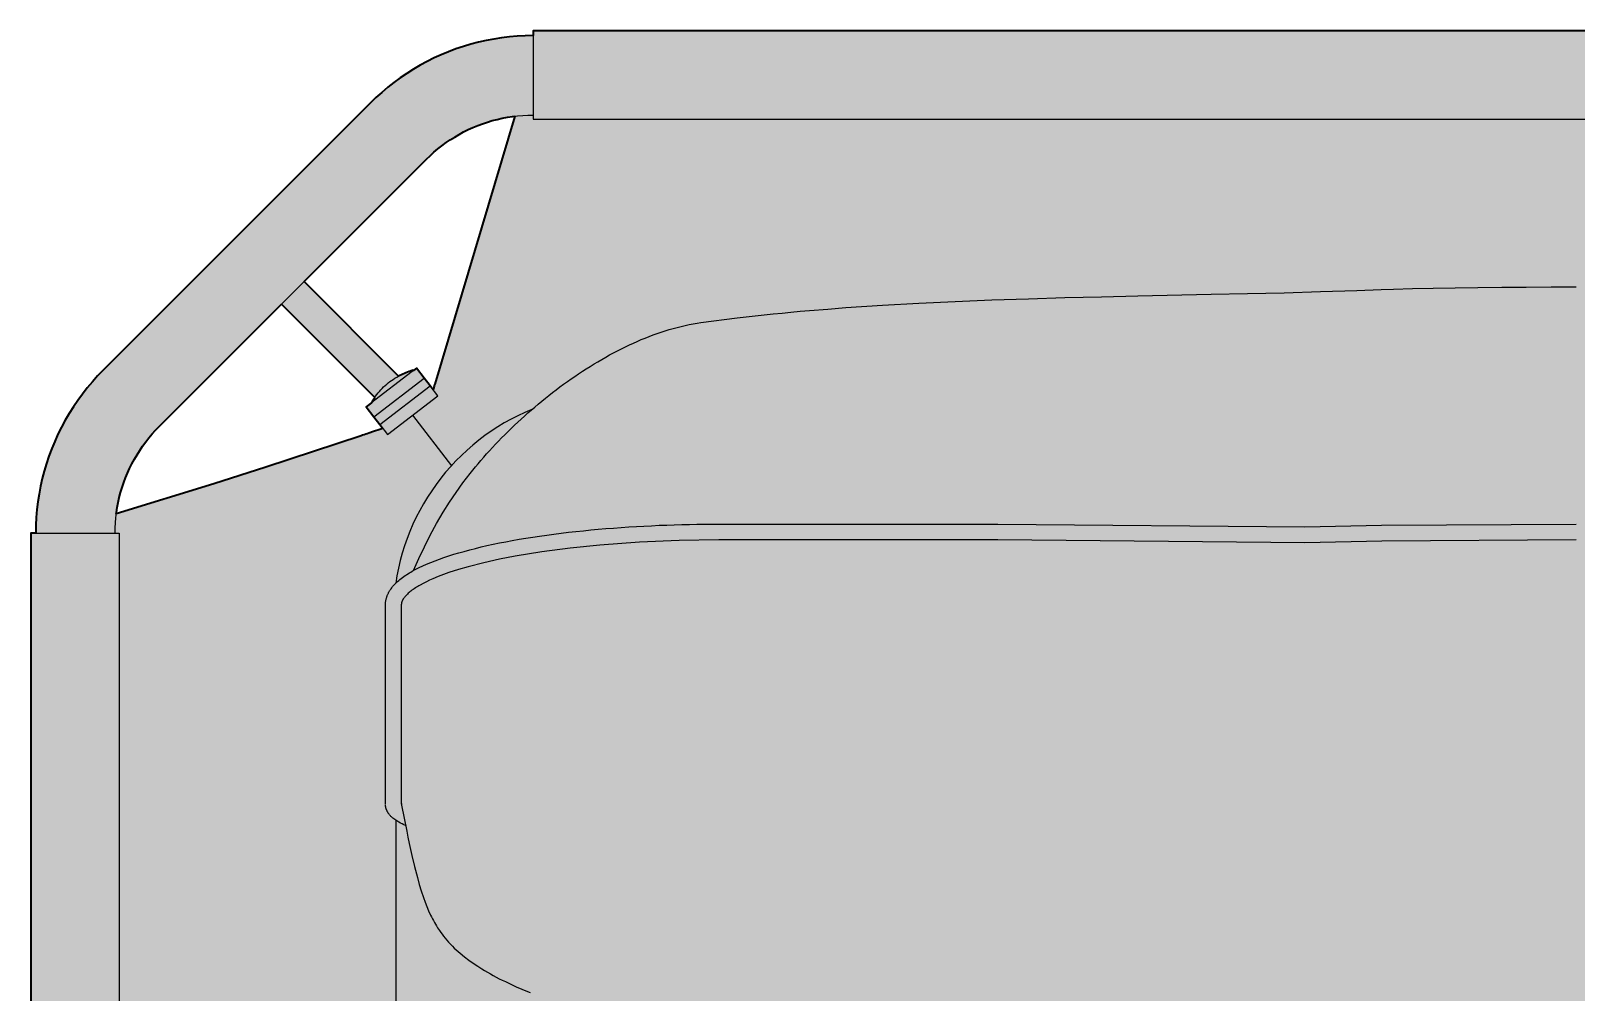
# Model space of a CAD drawing. Header units: millimetres. Extents: x 0 to 2217, y -1296 to 821.
# Drawn here: x 19.8 to 506.5, y -704.2 to -401.5 of the extents above; entities that cross this region are included whole.
import ezdxf

# ---------------------------------------------------------------- set-up
doc = ezdxf.new("R2010")
doc.units = ezdxf.units.MM
doc.layers.add('Blocks', color=7, linetype='Continuous')
doc.layers.add('Blocks$Fill', color=7, linetype='Continuous', true_color=0xffffff)
doc.layers.add('Blocks$Inner', color=7, linetype='Continuous', lineweight=25, true_color=0x007f00)
doc.layers.add('Blocks$Outline', color=7, linetype='Continuous', lineweight=35, true_color=0xff3f3f)

# ---------------------------------------------------------------- blocks, each defined once
blk = doc.blocks.new('Can Lounge Chair Top')
at = {"layer": 'Blocks$Fill'}
h = blk.add_hatch(color=256, dxfattribs=at)
h.paths.add_polyline_path([(111.94, -363.69), (112.54, -368.59), (112.97, -371.05), (113.49, -373.5), (114.09, -375.93), (114.77, -378.33), (115.54, -380.71), (116.39, -383.06), (117.32, -385.39), (118.32, -387.67), (119.41, -389.93), (120.58, -392.14), (121.82, -394.31), (123.13, -396.44), (124.52, -398.52), (125.97, -400.56), (127.5, -402.54), (129.09, -404.46), (130.75, -406.33), (132.48, -408.15), (134.26, -409.9), (136.1, -411.59), (138.01, -413.21), (139.96, -414.77), (141.97, -416.26), (144.03, -417.68), (146.14, -419.03), (148.29, -420.31), (150.48, -421.51), (152.72, -422.63), (154.99, -423.67), (157.3, -424.64), (159.63, -425.53), (162, -426.33), (164.4, -427.06), (166.81, -427.7), (169.25, -428.25), (171.71, -428.72), (174.18, -429.11), (176.66, -429.41), (179.15, -429.63), (181.65, -429.76), (184.15, -429.8), (791.65, -429.76), (794.15, -429.63), (796.64, -429.41), (799.12, -429.11), (801.6, -428.72), (804.05, -428.25), (806.49, -427.7), (808.91, -427.06), (811.3, -426.33), (813.67, -425.53), (816.01, -424.64), (818.31, -423.68), (820.59, -422.63), (822.82, -421.51), (825.02, -420.31), (827.17, -419.03), (829.27, -417.69), (831.33, -416.27), (833.34, -414.78), (835.3, -413.22), (837.2, -411.59), (839.04, -409.9), (840.83, -408.15), (842.55, -406.34), (844.21, -404.47), (845.8, -402.54), (847.33, -400.56), (848.79, -398.53), (850.17, -396.45), (851.49, -394.32), (852.73, -392.15), (853.89, -389.93), (854.98, -387.68), (855.99, -385.39), (856.92, -383.07), (857.77, -380.72), (858.53, -378.34), (859.22, -375.93), (859.82, -373.5), (860.34, -371.06), (860.77, -368.59), (861.11, -366.12), (861.37, -363.64), (885.7, -387.96), (885.4, -388.6), (885.2, -389.1), (885.01, -389.6), (884.84, -390.12), (884.68, -390.63), (884.55, -391.15), (884.43, -391.68), (884.33, -392.21), (884.25, -392.74), (884.19, -393.28), (884.14, -393.81), (884.12, -394.35), (884.11, -394.89), (884.12, -395.43), (884.16, -395.97), (884.21, -396.5), (884.27, -397.04), (884.36, -397.57), (884.47, -398.1), (884.59, -398.62), (884.73, -399.14), (884.89, -399.66), (885.07, -400.17), (885.27, -400.67), (885.48, -401.16), (885.71, -401.65), (885.95, -402.13), (886.22, -402.6), (886.5, -403.06), (886.79, -403.51), (887.1, -403.95), (887.43, -404.38), (887.77, -404.8), (888.12, -405.21), (888.49, -405.6), (888.87, -405.98), (889.27, -406.35), (889.68, -406.7), (890.1, -407.04), (890.53, -407.36), (890.97, -407.67), (891.42, -407.96), (891.89, -408.24), (892.36, -408.5), (892.84, -408.74), (893.33, -408.97), (893.82, -409.18), (894.33, -409.37), (894.84, -409.55), (895.35, -409.7), (895.87, -409.84), (896.4, -409.96), (896.93, -410.07), (897.46, -410.15), (897.99, -410.22), (898.53, -410.26), (899.07, -410.29), (899.61, -410.3), (900.15, -410.29), (900.68, -410.26), (901.22, -410.22), (901.76, -410.15), (902.29, -410.07), (902.82, -409.97), (903.34, -409.85), (903.86, -409.71), (904.38, -409.55), (904.89, -409.37), (905.39, -409.18), (905.89, -408.97), (906.38, -408.75), (906.86, -408.5), (907.33, -408.24), (907.79, -407.97), (908.25, -407.67), (908.69, -407.37), (909.12, -407.04), (909.54, -406.7), (909.95, -406.35), (910.34, -405.99), (910.72, -405.61), (911.09, -405.21), (911.45, -404.81), (911.79, -404.39), (912.12, -403.96), (912.43, -403.52), (912.72, -403.07), (913, -402.61), (913.26, -402.14), (913.51, -401.66), (913.74, -401.17), (913.95, -400.68), (914.15, -400.18), (914.33, -399.67), (914.49, -399.15), (914.63, -398.63), (914.75, -398.11), (914.86, -397.58), (914.95, -397.05), (915.02, -396.51), (954.36, -353.65), (955.93, -351.76), (957.43, -349.83), (958.86, -347.84), (960.23, -345.81), (961.52, -343.73), (962.75, -341.61), (963.9, -339.44), (964.98, -337.25), (965.98, -335.01), (966.91, -332.74), (967.76, -330.45), (968.53, -328.12), (969.23, -325.77), (969.84, -323.4), (970.38, -321.01), (970.83, -318.6), (971.2, -316.18), (971.49, -313.75), (971.7, -311.31), (971.82, -308.86), (971.86, -306.41), (973.36, -306.41), (973.36, 306.41), (971.86, 306.41), (971.69, 311.36), (971.48, 313.83), (971.19, 316.29), (970.81, 318.73), (970.34, 321.16), (969.8, 323.58), (969.17, 325.97), (968.46, 328.35), (967.68, 330.69), (966.81, 333.01), (965.86, 335.3), (964.83, 337.55), (963.73, 339.77), (962.56, 341.95), (961.31, 344.08), (959.98, 346.18), (958.59, 348.22), (957.13, 350.22), (955.6, 352.17), (954.01, 354.06), (952.35, 355.9), (950.63, 357.68), (864.7, 443.55), (862.86, 445.2), (860.97, 446.8), (859.02, 448.33), (857.02, 449.79), (854.98, 451.18), (852.89, 452.51), (850.75, 453.76), (848.57, 454.93), (846.35, 456.03), (844.1, 457.06), (841.81, 458), (839.49, 458.87), (837.15, 459.66), (834.78, 460.37), (832.38, 461), (829.97, 461.54), (827.53, 462.01), (825.09, 462.38), (822.63, 462.68), (820.16, 462.89), (817.69, 463.02), (815.22, 463.06), (815.22, 464.56), (486.68, 464.56), (158.15, 464.56), (158.15, 463.06), (153.2, 462.89), (150.73, 462.68), (148.27, 462.38), (145.83, 462.01), (143.4, 461.54), (140.98, 461), (138.59, 460.37), (136.21, 459.66), (133.87, 458.87), (131.55, 458), (129.26, 457.06), (127.01, 456.03), (124.79, 454.93), (122.61, 453.76), (120.48, 452.51), (118.38, 451.18), (116.34, 449.79), (114.34, 448.33), (112.39, 446.8), (110.5, 445.2), (108.66, 443.55), (106.88, 441.82), (21.01, 355.9), (19.36, 354.06), (17.76, 352.17), (16.23, 350.22), (14.77, 348.22), (13.38, 346.18), (12.06, 344.08), (10.81, 341.95), (9.63, 339.77), (8.53, 337.55), (7.5, 335.3), (6.56, 333.01), (5.69, 330.69), (4.9, 328.35), (4.19, 325.97), (3.56, 323.58), (3.02, 321.16), (2.55, 318.73), (2.18, 316.29), (1.88, 313.83), (1.67, 311.36), (1.54, 308.89), (1.5, 306.41), (0, 306.41), (0, -306.41), (1.5, -306.41), (1.67, -311.31), (1.87, -313.75), (2.16, -316.18), (2.53, -318.6), (2.99, -321.01), (3.52, -323.4), (4.13, -325.77), (4.83, -328.12), (5.6, -330.45), (6.45, -332.74), (7.38, -335.01), (8.38, -337.25), (9.46, -339.44), (10.61, -341.61), (11.84, -343.73), (13.14, -345.81), (14.5, -347.84), (15.93, -349.83), (17.43, -351.76), (19, -353.65), (20.63, -355.48), (58.35, -396.51), (58.5, -397.58), (58.61, -398.11), (58.73, -398.63), (58.87, -399.15), (59.03, -399.67), (59.21, -400.18), (59.41, -400.68), (59.62, -401.17), (59.85, -401.66), (60.1, -402.14), (60.36, -402.61), (60.64, -403.07), (60.94, -403.52), (61.25, -403.96), (61.57, -404.39), (61.91, -404.81), (62.27, -405.21), (62.64, -405.61), (63.02, -405.99), (63.41, -406.35), (63.82, -406.7), (64.24, -407.04), (64.67, -407.37), (65.12, -407.67), (65.57, -407.97), (66.03, -408.24), (66.5, -408.5), (66.98, -408.75), (67.47, -408.97), (67.97, -409.18), (68.47, -409.37), (68.98, -409.55), (69.5, -409.71), (70.02, -409.85), (70.54, -409.97), (71.07, -410.07), (71.61, -410.15), (72.14, -410.22), (72.68, -410.26), (73.22, -410.29), (73.75, -410.3), (74.29, -410.29), (74.83, -410.26), (75.37, -410.22), (75.9, -410.15), (76.44, -410.07), (76.96, -409.96), (77.49, -409.84), (78.01, -409.7), (78.53, -409.55), (79.04, -409.37), (79.54, -409.18), (80.04, -408.97), (80.52, -408.74), (81, -408.5), (81.48, -408.24), (81.94, -407.96), (82.39, -407.67), (82.83, -407.36), (83.27, -407.04), (83.68, -406.7), (84.09, -406.35), (84.49, -405.98), (84.87, -405.6), (85.24, -405.21), (85.59, -404.8), (85.93, -404.38), (86.26, -403.95), (86.57, -403.51), (86.87, -403.06), (87.14, -402.6), (87.41, -402.13), (87.65, -401.65), (87.88, -401.16), (88.1, -400.67), (88.29, -400.17), (88.47, -399.66), (88.63, -399.14), (88.77, -398.62), (88.9, -398.1), (89, -397.57), (89.09, -397.04), (89.16, -396.5), (89.21, -395.97), (89.24, -395.43), (89.25, -394.89), (89.24, -394.35), (89.22, -393.81), (89.18, -393.28), (89.11, -392.74), (89.03, -392.21), (88.93, -391.68), (88.82, -391.15), (88.68, -390.63), (88.53, -390.12), (88.35, -389.6), (88.16, -389.1), (87.96, -388.6), (87.73, -388.11), (87.66, -387.96)], flags=0)
h.paths.add_polyline_path([(894.41, 378.54), (934.08, 338.84), (935.16, 337.63), (936.21, 336.39), (937.21, 335.12), (938.17, 333.81), (939.08, 332.47), (939.95, 331.09), (940.77, 329.69), (941.54, 328.27), (942.26, 326.81), (942.93, 325.34), (943.55, 323.84), (944.12, 322.32), (944.64, 320.78), (945.1, 319.23), (945.51, 317.66), (945.87, 316.08), (946.17, 314.48), (946.42, 312.88), (946.46, 312.53), (868.4, 337.37), (863.49, 339.06), (863.18, 339.14), (862.88, 339.23), (862.59, 339.33), (862.54, 339.35), (865.33, 342.98), (867.77, 346.15), (866.04, 347.47), (865.61, 348.23), (865.38, 348.6), (865.15, 348.97), (865.02, 349.15)], flags=0)
h.paths.add_polyline_path([(820.94, 437.71), (823.29, 437.37), (824.88, 437.07), (826.46, 436.71), (828.03, 436.3), (829.58, 435.83), (831.12, 435.32), (832.64, 434.75), (834.14, 434.13), (835.62, 433.46), (837.07, 432.73), (838.5, 431.96), (839.9, 431.14), (841.27, 430.28), (842.61, 429.37), (843.92, 428.41), (845.19, 427.41), (846.43, 426.36), (847.64, 425.27), (848.8, 424.15), (887.34, 385.61), (857.55, 355.82), (856.66, 356.27), (856.19, 356.49), (855.71, 356.7), (855.23, 356.9), (854.75, 357.09), (854.26, 357.27), (853.59, 357.5), (852.99, 357.69), (852.95, 357.53), (851.9, 358.33), (849.47, 355.16), (846.7, 351.55), (846.65, 351.66), (846.57, 351.91), (846.49, 352.16), (846.42, 352.42), (846.36, 352.67), (846.2, 353.17)], flags=0)
h.paths.add_polyline_path([(152.42, 437.71), (127, 352.67), (126.94, 352.42), (126.87, 352.16), (126.79, 351.91), (126.71, 351.66), (126.66, 351.55), (125.72, 352.78), (121.46, 358.33), (120.42, 357.53), (120.37, 357.69), (119.79, 357.5), (119.1, 357.27), (118.61, 357.09), (118.13, 356.9), (117.65, 356.7), (117.17, 356.49), (116.7, 356.27), (116.24, 356.05), (115.81, 355.82), (86.02, 385.61), (125.72, 425.27), (126.93, 426.36), (128.17, 427.41), (129.45, 428.41), (130.75, 429.37), (132.09, 430.28), (133.47, 431.14), (134.87, 431.96), (136.29, 432.73), (137.75, 433.46), (139.22, 434.13), (140.72, 434.75), (142.24, 435.32), (143.78, 435.83), (145.33, 436.3), (146.9, 436.71), (148.48, 437.07), (150.08, 437.37), (151.68, 437.62)], flags=0)
h.paths.add_polyline_path([(110.82, 339.35), (110.78, 339.33), (110.48, 339.23), (110.18, 339.14), (109.87, 339.06), (107.91, 338.38), (57.66, 321.95), (26.9, 312.53), (27.19, 314.48), (27.49, 316.08), (27.85, 317.66), (28.26, 319.23), (28.73, 320.78), (29.24, 322.32), (29.81, 323.84), (30.43, 325.34), (31.1, 326.81), (31.83, 328.27), (32.6, 329.69), (33.42, 331.09), (34.28, 332.47), (35.19, 333.81), (36.15, 335.12), (37.15, 336.39), (38.2, 337.63), (39.29, 338.84), (40.41, 340), (78.95, 378.54), (108.34, 349.15), (107.98, 348.6), (107.75, 348.23), (107.53, 347.85), (107.32, 347.47), (105.6, 346.15), (108.03, 342.98)], flags=0)
h.paths.add_polyline_path([(78.22, -360.99), (78.15, -345.85), (111.61, -347.23), (111.62, -349.86), (81.62, -379.86), (80.87, -378.45), (80.49, -377.64), (80.13, -376.82), (79.81, -375.99), (82.33, -375.99), (82.33, -360.99)], flags=0)
h.paths.add_polyline_path([(861.73, -349.84), (861.75, -347.23), (895.21, -345.85), (895.14, -360.99), (891.03, -360.99), (891.03, -375.99), (893.55, -375.99), (892.87, -377.64), (892.49, -378.45), (892.08, -379.25), (891.74, -379.86)], flags=0)
h.paths.add_polyline_path([(69.25, -360.99), (65.33, -360.99), (65.33, -367.17), (37.96, -337.36), (36.94, -336.12), (35.96, -334.86), (35.02, -333.55), (34.12, -332.22), (33.27, -330.86), (32.47, -329.47), (31.72, -328.05), (31.01, -326.61), (30.35, -325.15), (29.74, -323.66), (29.19, -322.16), (28.68, -320.64), (28.23, -319.1), (27.82, -317.54), (27.47, -315.98), (27.18, -314.4), (26.93, -312.81), (26.78, -311.54), (45.02, -316.82), (54, -319.89), (62.89, -323.23), (69.26, -325.86)], flags=0)
h.paths.add_polyline_path([(946.58, -311.54), (946.18, -314.4), (945.89, -315.98), (945.54, -317.54), (945.14, -319.1), (944.68, -320.64), (944.18, -322.16), (943.62, -323.66), (943.01, -325.15), (942.35, -326.61), (941.65, -328.05), (940.89, -329.47), (940.09, -330.86), (939.24, -332.22), (938.34, -333.55), (937.4, -334.86), (936.42, -336.12), (935.4, -337.36), (934.33, -338.56), (908.03, -367.17), (908.03, -360.99), (904.11, -360.99), (904.1, -325.86), (919.36, -319.89), (928.35, -316.82), (937.42, -314.04)], flags=0)
at = {"layer": 'Blocks$Inner'}
for p, q in [((86.02, 385.61), (115.81, 355.82)), ((78.95, 378.54), (108.34, 349.15)), ((108.03, 342.98), (123.9, 355.16)), ((120.23, 343.52), (132.42, 327.64)), ((111.66, 221.06), (111.66, 283.68)), ((114.91, 216), (114.91, 142.21))]:
    blk.add_line(p, q, dxfattribs=at)
for points in [[(1.5, 306.41), (1.54, 308.89), (1.67, 311.36), (1.88, 313.83), (2.18, 316.29), (2.55, 318.73), (3.02, 321.16), (3.56, 323.58), (4.19, 325.97), (4.9, 328.35), (5.69, 330.69), (6.56, 333.01), (7.5, 335.3), (8.53, 337.55), (9.63, 339.77), (10.81, 341.95), (12.06, 344.08), (13.38, 346.18), (14.77, 348.22), (16.23, 350.22), (17.76, 352.17), (19.36, 354.06), (21.01, 355.9), (22.74, 357.68), (106.88, 441.82), (108.66, 443.55), (110.5, 445.2), (112.39, 446.8), (114.34, 448.33), (116.34, 449.79), (118.38, 451.18), (120.48, 452.51), (122.61, 453.76), (124.79, 454.93), (127.01, 456.03), (129.26, 457.06), (131.55, 458), (133.87, 458.87), (136.21, 459.66), (138.59, 460.37), (140.98, 461), (143.4, 461.54), (145.83, 462.01), (148.27, 462.38), (150.73, 462.68), (153.2, 462.89), (155.67, 463.02), (158.15, 463.06)], [(26.5, 306.41), (26.53, 308.04), (26.61, 309.66), (26.75, 311.27), (26.94, 312.88), (27.19, 314.48), (27.49, 316.08), (27.85, 317.66), (28.26, 319.23), (28.73, 320.78), (29.24, 322.32), (29.81, 323.84), (30.43, 325.34), (31.1, 326.81), (31.83, 328.27), (32.6, 329.69), (33.42, 331.09), (34.28, 332.47), (35.19, 333.81), (36.15, 335.12), (37.15, 336.39), (38.2, 337.63), (39.29, 338.84), (40.41, 340), (124.56, 424.15), (125.72, 425.27), (126.93, 426.36), (128.17, 427.41), (129.45, 428.41), (130.75, 429.37), (132.09, 430.28), (133.47, 431.14), (134.87, 431.96), (136.29, 432.73), (137.75, 433.46), (139.22, 434.13), (140.72, 434.75), (142.24, 435.32), (143.78, 435.83), (145.33, 436.3), (146.9, 436.71), (148.48, 437.07), (150.08, 437.37), (151.68, 437.62), (153.29, 437.81), (154.9, 437.95), (156.52, 438.03), (158.15, 438.06)], [(126.66, 351.55), (126.71, 351.66), (126.79, 351.91), (126.87, 352.16), (126.94, 352.42), (127, 352.67), (127.16, 353.17), (127.2, 353.3), (152.42, 437.71)], [(120.54, 294.65), (122.19, 298.42), (123.94, 302.14), (125.8, 305.81), (127.77, 309.42), (129.84, 312.98), (131.82, 316.13), (133.9, 319.22), (136.07, 322.25), (138.34, 325.2), (139.17, 326.22), (140.01, 327.25), (140.87, 328.28), (141.74, 329.3), (142.63, 330.33), (143.54, 331.35), (144.46, 332.37), (145.39, 333.38), (146.34, 334.39), (147.3, 335.4), (148.27, 336.41), (149.26, 337.41), (150.27, 338.4), (151.28, 339.39), (152.31, 340.37), (153.34, 341.35), (154.4, 342.32), (155.46, 343.28), (156.53, 344.24), (157.61, 345.18), (158.71, 346.12), (159.81, 347.05), (160.92, 347.97), (162.05, 348.89), (163.18, 349.79), (164.32, 350.68), (165.47, 351.56), (166.63, 352.43), (167.79, 353.28), (168.96, 354.13), (170.14, 354.96), (171.33, 355.78), (172.52, 356.59), (173.72, 357.38), (174.93, 358.16), (176.14, 358.92), (177.36, 359.67), (178.58, 360.4), (179.81, 361.12), (181.04, 361.82), (182.27, 362.51), (183.51, 363.18), (184.75, 363.83), (186, 364.46), (187.24, 365.07), (188.49, 365.67), (189.75, 366.24), (191, 366.8), (192.26, 367.34), (193.51, 367.85), (194.77, 368.35), (196.03, 368.82), (197.29, 369.28), (198.54, 369.71), (199.8, 370.12), (201.06, 370.5), (202.32, 370.86), (203.57, 371.2), (204.82, 371.52), (206.07, 371.81), (207.32, 372.07), (208.57, 372.31), (209.81, 372.53), (211.05, 372.71), (222.4, 374.19), (233.8, 375.45), (236.6, 375.72), (239.39, 375.99), (242.32, 376.26), (245.24, 376.51), (250.98, 376.98), (256.71, 377.42), (268.19, 378.19), (279.67, 378.84), (291.16, 379.4), (302.66, 379.87), (314.16, 380.24), (325.67, 380.57), (337.17, 380.86), (348.67, 381.13), (371.7, 381.62), (383.2, 381.87), (394.7, 382.11), (406.19, 382.45), (417.67, 382.86), (425.33, 383.11), (429.16, 383.23), (435.18, 383.4), (441.66, 383.54), (448.55, 383.66), (455.77, 383.76), (463.26, 383.84), (470.96, 383.9), (478.79, 383.93), (486.68, 383.94)], [(109.86, 340.6), (125.72, 352.78), (123.9, 355.16), (121.46, 358.33), (105.6, 346.15), (108.03, 342.98), (109.86, 340.6), (112.3, 337.43), (128.16, 349.61), (125.72, 352.78)], [(107.32, 347.47), (107.53, 347.85), (107.75, 348.23), (107.98, 348.6), (108.22, 348.97), (108.58, 349.51), (108.96, 350.03), (109.36, 350.54), (109.77, 351.04), (110.2, 351.52), (110.64, 351.99), (111.1, 352.45), (111.58, 352.89), (112.07, 353.31), (112.57, 353.72), (113.08, 354.11), (113.6, 354.48), (114.13, 354.84), (114.67, 355.18), (115.22, 355.5), (115.78, 355.81), (116.24, 356.05), (116.7, 356.27), (117.17, 356.49), (117.65, 356.7), (118.13, 356.9), (118.61, 357.09), (119.1, 357.27), (119.59, 357.44), (119.78, 357.5), (119.79, 357.5), (120.37, 357.69), (120.42, 357.53)], [(157.82, 345.37), (155.59, 344.41), (153.39, 343.39), (151.23, 342.28), (149.11, 341.1), (147.04, 339.85), (145, 338.53), (143.01, 337.13), (141.08, 335.67), (139.19, 334.15), (137.36, 332.55), (135.58, 330.9), (133.87, 329.19), (132.21, 327.41), (130.62, 325.58), (129.09, 323.7), (127.62, 321.77), (126.23, 319.78), (124.9, 317.75), (123.65, 315.67), (122.47, 313.55), (121.36, 311.39), (120.32, 309.2), (119.37, 306.97), (118.49, 304.7), (117.69, 302.41), (116.97, 300.1), (116.34, 297.75), (115.78, 295.39), (115.3, 293.01), (114.91, 290.62)], [(26.9, 312.53), (57.66, 321.95), (74.04, 327.15), (103.98, 337.04), (104.23, 337.12), (104.47, 337.21), (104.97, 337.37), (105.46, 337.55), (105.95, 337.72), (106.44, 337.88), (107.91, 338.38), (109.87, 339.06), (110.18, 339.14), (110.48, 339.23), (110.78, 339.33), (110.82, 339.35)], [(111.66, 283.79), (111.66, 283.98), (111.67, 284.17), (111.68, 284.36), (111.7, 284.56), (111.72, 284.75), (111.75, 284.94), (111.78, 285.13), (111.81, 285.32), (111.85, 285.51), (111.9, 285.69), (111.95, 285.88), (112, 286.06), (112.06, 286.25), (112.12, 286.43), (112.19, 286.61), (112.26, 286.79), (112.33, 286.97), (112.41, 287.15), (112.5, 287.33), (112.59, 287.51), (112.68, 287.69), (112.78, 287.87), (112.88, 288.04), (112.98, 288.22), (113.09, 288.39), (113.2, 288.56), (113.32, 288.73), (113.43, 288.9), (113.68, 289.23), (113.94, 289.56), (114.23, 289.89), (114.52, 290.22), (114.83, 290.54), (115.15, 290.85), (115.49, 291.16), (115.84, 291.47), (116.2, 291.78), (116.58, 292.08), (117, 292.4), (117.43, 292.71), (117.87, 293.02), (118.31, 293.31), (118.75, 293.6), (119.21, 293.88), (119.66, 294.15), (120.13, 294.42), (121.23, 295.02), (122.34, 295.58), (123.47, 296.12), (124.62, 296.63), (125.96, 297.19), (127.32, 297.73), (128.68, 298.24), (130.06, 298.72), (131.64, 299.24), (133.22, 299.74), (134.82, 300.22), (136.42, 300.67), (138.21, 301.15), (140.02, 301.61), (141.82, 302.05), (143.63, 302.47), (145.62, 302.9), (147.61, 303.31), (149.61, 303.7), (151.61, 304.08), (153.75, 304.46), (155.9, 304.82), (158.05, 305.16), (160.21, 305.48), (162.48, 305.81), (164.75, 306.11), (167.02, 306.4), (169.29, 306.67), (171.65, 306.93), (174, 307.18), (176.35, 307.41), (178.71, 307.63), (181.1, 307.83), (183.5, 308.02), (185.9, 308.2), (188.3, 308.36), (190.7, 308.51), (193.1, 308.64), (195.5, 308.76), (197.91, 308.87), (200.28, 308.96), (202.65, 309.04), (205.03, 309.1), (207.4, 309.16), (209.71, 309.2), (212.03, 309.23), (214.34, 309.25), (216.66, 309.25), (304.59, 309.25), (401.24, 308.35), (425.42, 308.87), (486.75, 309.25)], [(486.73, 304.25), (425.49, 303.87), (401.27, 303.35), (401.23, 303.35), (304.57, 304.25), (216.66, 304.25), (204.14, 304.08), (191.64, 303.55), (179.15, 302.65), (169.87, 301.7), (160.93, 300.54), (152.5, 299.16), (147.55, 298.2), (142.63, 297.1), (137.75, 295.85), (134.7, 294.97), (131.68, 293.99), (129.97, 293.38), (128.28, 292.74), (126.6, 292.04), (125.58, 291.59), (124.57, 291.11), (123.57, 290.6), (122.59, 290.07), (122.21, 289.85), (121.83, 289.63), (121.46, 289.39), (121.09, 289.16), (120.72, 288.91), (120.36, 288.66), (120.01, 288.4), (119.66, 288.14), (119.37, 287.91), (119.1, 287.68), (118.84, 287.46), (118.6, 287.23), (118.38, 287.01), (118.17, 286.8), (117.98, 286.59), (117.8, 286.38), (117.64, 286.18), (117.49, 285.98), (117.43, 285.89), (117.36, 285.79), (117.3, 285.7), (117.24, 285.61), (117.19, 285.52), (117.14, 285.43), (117.09, 285.34), (117.05, 285.25), (117, 285.17), (116.96, 285.08), (116.93, 285), (116.87, 284.85), (116.84, 284.78), (116.82, 284.72), (116.79, 284.65), (116.77, 284.58), (116.75, 284.51), (116.74, 284.44), (116.72, 284.37), (116.71, 284.29), (116.7, 284.22), (116.68, 284.15), (116.68, 284.08), (116.67, 284.01), (116.66, 283.93), (116.66, 283.86), (116.66, 283.79), (116.67, 280.98), (116.66, 279.09), (116.67, 224.18), (116.66, 221.66), (116.66, 221.06)], [(118.01, 214.36), (117.48, 214.59), (116.95, 214.84), (116.43, 215.11), (115.91, 215.38), (115.57, 215.58), (115.23, 215.79), (114.9, 216.01), (114.58, 216.24), (114.26, 216.48), (114.03, 216.66), (113.8, 216.86), (113.58, 217.06), (113.41, 217.22), (113.25, 217.39), (113.09, 217.56), (112.94, 217.74), (112.8, 217.91), (112.67, 218.09), (112.61, 218.18), (112.55, 218.27), (112.49, 218.36), (112.43, 218.46), (112.37, 218.55), (112.31, 218.65), (112.26, 218.75), (112.21, 218.85), (112.16, 218.95), (112.11, 219.05), (112.07, 219.15), (112.02, 219.25), (111.98, 219.35), (111.95, 219.44), (111.91, 219.54), (111.88, 219.64), (111.85, 219.73), (111.83, 219.83), (111.8, 219.93), (111.78, 220.03), (111.75, 220.13), (111.74, 220.23), (111.72, 220.33), (111.7, 220.43), (111.69, 220.54), (111.68, 220.64), (111.67, 220.74), (111.67, 220.84)], [(116.66, 221.66), (116.66, 221.55), (116.67, 221.43), (116.68, 221.32), (116.69, 221.21), (116.7, 221.1), (116.72, 220.98), (116.74, 220.87), (116.75, 220.76), (117.56, 216.65), (118.37, 212.55), (118.77, 210.63), (119.17, 208.72), (119.58, 206.8), (120, 204.89), (120.82, 201.4), (121.72, 197.92), (122.31, 195.81), (122.95, 193.73), (123.64, 191.65), (124.15, 190.25), (124.7, 188.86), (125.28, 187.49), (125.9, 186.13), (126.18, 185.55), (126.48, 184.97), (126.78, 184.39), (127.1, 183.82), (127.42, 183.26), (127.75, 182.7), (128.1, 182.15), (128.67, 181.27), (129.07, 180.7), (129.5, 180.11), (129.95, 179.51), (130.44, 178.9), (130.96, 178.28), (131.52, 177.65), (132.12, 177), (132.77, 176.34), (133.36, 175.76), (133.96, 175.2), (134.58, 174.64), (135.2, 174.1), (136.53, 173.01), (137.9, 171.97), (139.3, 170.97), (140.73, 170.01), (142, 169.2), (142.89, 168.67), (143.79, 168.14), (144.71, 167.62), (145.64, 167.1), (146.58, 166.6), (147.53, 166.11), (148.48, 165.64), (149.43, 165.18), (151.15, 164.37), (152.89, 163.59), (154.65, 162.84), (156.41, 162.12), (157.29, 161.77)]]:
    blk.add_lwpolyline(points, dxfattribs=at)
for points in [[(158.15, 438.06), (158.15, 436.77), (815.22, 436.77), (815.22, 438.06), (815.22, 464.56), (486.68, 464.56), (158.15, 464.56)], [(27.78, 306.41), (27.98, -306.41), (0, -306.41), (0, 306.41)]]:
    blk.add_lwpolyline(points, close=True, dxfattribs=at)
at = {"layer": 'Blocks$Outline'}
for points in [[(158.15, 463.06), (155.67, 463.02), (153.2, 462.89), (150.73, 462.68), (148.27, 462.38), (145.83, 462.01), (143.4, 461.54), (140.98, 461), (138.59, 460.37), (136.21, 459.66), (133.87, 458.87), (131.55, 458), (129.26, 457.06), (127.01, 456.03), (124.79, 454.93), (122.61, 453.76), (120.48, 452.51), (118.38, 451.18), (116.34, 449.79), (114.34, 448.33), (112.39, 446.8), (110.5, 445.2), (108.66, 443.55), (106.88, 441.82), (22.74, 357.68), (21.01, 355.9), (19.36, 354.06), (17.76, 352.17), (16.23, 350.22), (14.77, 348.22), (13.38, 346.18), (12.06, 344.08), (10.81, 341.95), (9.63, 339.77), (8.53, 337.55), (7.5, 335.3), (6.56, 333.01), (5.69, 330.69), (4.9, 328.35), (4.19, 325.97), (3.56, 323.58), (3.02, 321.16), (2.55, 318.73), (2.18, 316.29), (1.88, 313.83), (1.67, 311.36), (1.54, 308.89), (1.5, 306.41)], [(815.22, 463.06), (815.22, 464.56), (486.68, 464.56), (158.15, 464.56), (158.15, 463.06)], [(86.02, 385.61), (124.56, 424.15), (125.72, 425.27), (126.93, 426.36), (128.17, 427.41), (129.45, 428.41), (130.75, 429.37), (132.09, 430.28), (133.47, 431.14), (134.87, 431.96), (136.29, 432.73), (137.75, 433.46), (139.22, 434.13), (140.72, 434.75), (142.24, 435.32), (143.78, 435.83), (145.33, 436.3), (146.9, 436.71), (148.48, 437.07), (150.08, 437.37), (151.68, 437.62), (152.42, 437.71)], [(152.42, 437.71), (127.2, 353.3), (127.16, 353.17), (127, 352.67), (126.94, 352.42), (126.87, 352.16), (126.79, 351.91), (126.71, 351.66), (126.66, 351.55)], [(115.81, 355.82), (86.02, 385.61)], [(26.9, 312.53), (26.94, 312.88), (27.19, 314.48), (27.49, 316.08), (27.85, 317.66), (28.26, 319.23), (28.73, 320.78), (29.24, 322.32), (29.81, 323.84), (30.43, 325.34), (31.1, 326.81), (31.83, 328.27), (32.6, 329.69), (33.42, 331.09), (34.28, 332.47), (35.19, 333.81), (36.15, 335.12), (37.15, 336.39), (38.2, 337.63), (39.29, 338.84), (40.41, 340), (78.95, 378.54)], [(78.95, 378.54), (108.34, 349.15)], [(120.42, 357.53), (120.37, 357.69), (119.79, 357.5), (119.78, 357.5), (119.59, 357.44), (119.1, 357.27), (118.61, 357.09), (118.13, 356.9), (117.65, 356.7), (117.17, 356.49), (116.7, 356.27), (116.24, 356.05), (115.81, 355.82)], [(125.72, 352.78), (123.9, 355.16), (121.46, 358.33), (120.42, 357.53)], [(126.66, 351.55), (125.72, 352.78)], [(107.32, 347.47), (105.6, 346.15), (108.03, 342.98), (109.86, 340.6), (110.82, 339.35)], [(108.34, 349.15), (108.22, 348.97), (107.98, 348.6), (107.75, 348.23), (107.53, 347.85), (107.32, 347.47)], [(110.82, 339.35), (110.78, 339.33), (110.48, 339.23), (110.18, 339.14), (109.87, 339.06), (107.91, 338.38), (106.44, 337.88), (105.95, 337.72), (105.46, 337.55), (104.97, 337.37), (104.47, 337.21), (104.23, 337.12), (103.98, 337.04), (74.04, 327.15), (57.66, 321.95), (26.9, 312.53)], [(1.5, 306.41), (0, 306.41), (0, -306.41), (1.5, -306.41)]]:
    blk.add_lwpolyline(points, dxfattribs=at)

msp = doc.modelspace()

# ---------------------------------------------------------------- block references
at = {"layer": 'Blocks'}
msp.add_blockref('Can Lounge Chair Top', (19.79, -866.07), dxfattribs=at)

doc.saveas('drawing.dxf')
